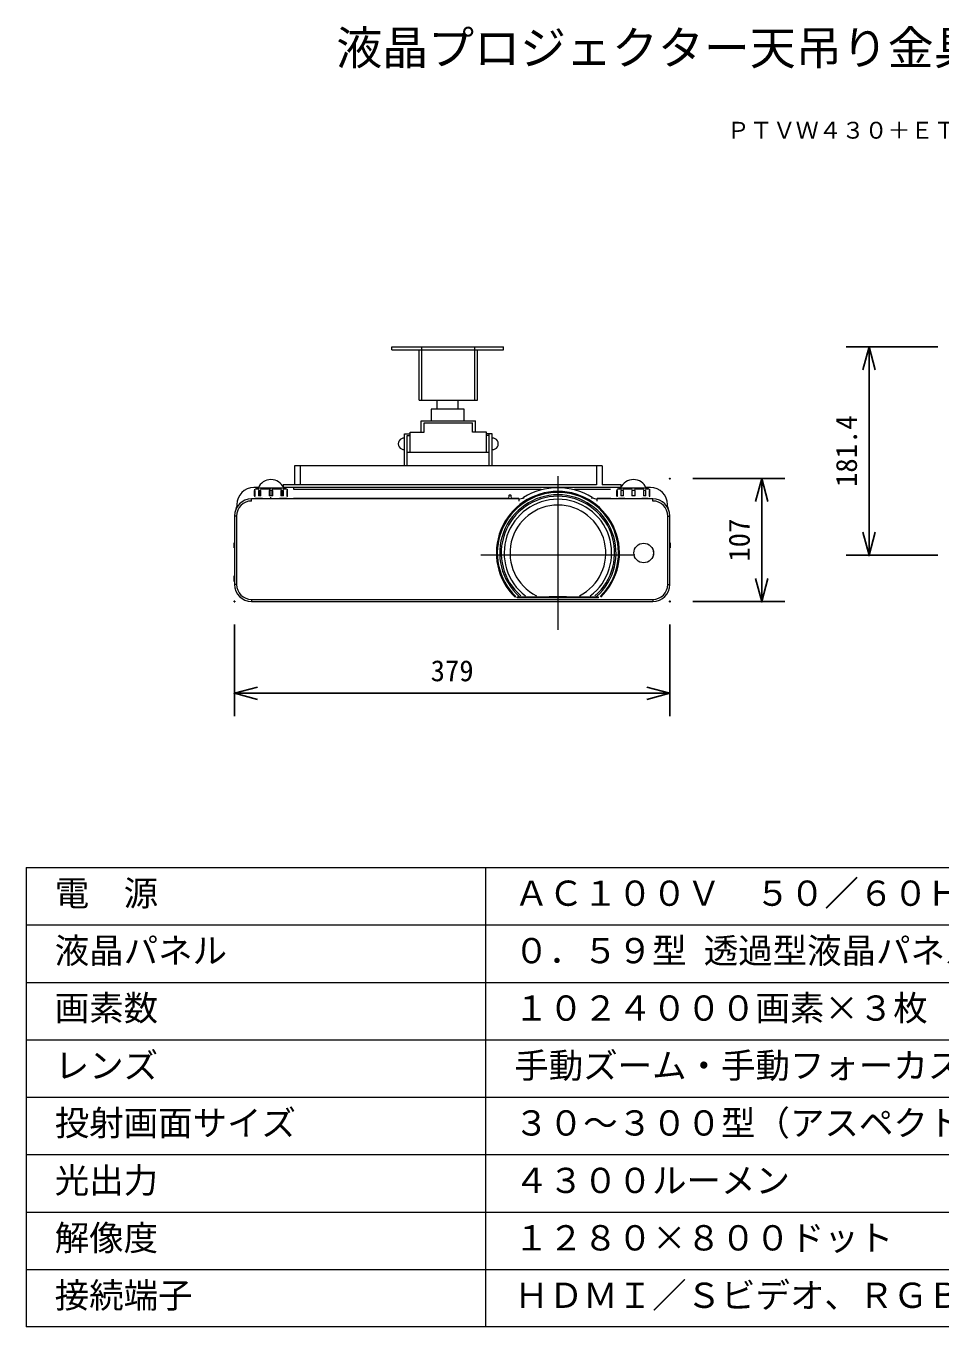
# Model space of a CAD drawing. Units: millimetres, scale not verified. Extents: x -62 to 63, y -57 to 57.
# Drawn here: x -62.5 to 17.2, y -56.5 to 56.7 of the extents above; entities that cross this region are included whole.
import ezdxf
from ezdxf.enums import TextEntityAlignment as Align

# ---------------------------------------------------------------- set-up
doc = ezdxf.new("R2010")
doc.units = ezdxf.units.MM
doc.header["$LTSCALE"] = 0.125
doc.header["$PDMODE"] = 32
doc.header["$PDSIZE"] = 0.0625
for name, color, linetype in [('0-0_0', 7, 'Continuous'), ('0-2_TOUROKU', 7, 'Continuous'), ('0-3_DEFPOINTS', 7, 'Continuous'), ('0-4_MOJI1', 7, 'Continuous'), ('0-6_SUNPO', 7, 'Continuous')]:
    doc.layers.add(name, color=color, linetype=linetype)
for name, color, linetype, lineweight in [('0-1_WAKU', 1, 'Continuous', 18), ('0-5_GAIKEI', 7, 'Continuous', 18), ('0-7_S1', 1, 'Continuous', 18)]:
    doc.layers.add(name, color=color, linetype=linetype, lineweight=lineweight)
doc.styles.add('ＭＳ ゴシック', font='')
doc.styles.get('ＭＳ ゴシック').set_extended_font_data('MS Gothic')

# ---------------------------------------------------------------- blocks, each defined once
blk = doc.blocks.new('_OPEN30')
at = {"layer": '0-0_0'}
blk.add_line((0, 0), (-1, 0), dxfattribs=at)
blk.add_lwpolyline([(-1, 0.26795), (0, 0), (-1, -0.26795)], dxfattribs=at)
blk = doc.blocks.new('D8')
at = {"layer": '0-3_DEFPOINTS'}
for p in [(15.5621, 35.3121), (7.5621, 17.1721), (15.5621, 17.1721)]:
    blk.add_point(p, dxfattribs=at)
at = {"layer": '0-6_SUNPO'}
for p, q in [((13.5621, 35.3121), (5.5621, 35.3121)), ((7.5621, 33.3121), (7.5621, 19.1721)), ((13.5621, 17.1721), (5.5621, 17.1721))]:
    blk.add_line(p, q, dxfattribs=at)
at = {"layer": '0-6_SUNPO', "xscale": 2, "yscale": 2}
for p, rotation in [((7.5621, 35.3121), 90), ((7.5621, 17.1721), 270)]:
    blk.add_blockref('_OPEN30', p, dxfattribs=dict(at, rotation=rotation))
at = {"layer": '0-6_SUNPO', "style": 'ＭＳ ゴシック'}
blk.add_text('181.4', height=1.833, rotation=90, dxfattribs=at).set_placement((7.0621, 23.1171), align=Align.BOTTOM_LEFT)
blk = doc.blocks.new('D6')
at = {"layer": '0-3_DEFPOINTS'}
for p in [(-9.7706, 23.8448), (-9.7706, 13.1448), (-1.7706, 13.1448)]:
    blk.add_point(p, dxfattribs=at)
at = {"layer": '0-6_SUNPO'}
for p, q in [((-7.7706, 23.8448), (0.2294, 23.8448)), ((-1.7706, 21.8448), (-1.7706, 15.1448)), ((-7.7706, 13.1448), (0.2294, 13.1448))]:
    blk.add_line(p, q, dxfattribs=at)
at = {"layer": '0-6_SUNPO', "xscale": 2, "yscale": 2}
for p, rotation in [((-1.7706, 23.8448), 90), ((-1.7706, 13.1448), 270)]:
    blk.add_blockref('_OPEN30', p, dxfattribs=dict(at, rotation=rotation))
at = {"layer": '0-6_SUNPO', "style": 'ＭＳ ゴシック'}
blk.add_text('107', height=1.833, rotation=90, dxfattribs=at).set_placement((-2.2706, 16.6198), align=Align.BOTTOM_LEFT)
blk = doc.blocks.new('D5')
at = {"layer": '0-3_DEFPOINTS'}
for p in [(-47.6698, 13.1575), (-9.7698, 13.1575), (-47.6698, 5.1575)]:
    blk.add_point(p, dxfattribs=at)
at = {"layer": '0-6_SUNPO'}
for p, q in [((-47.6698, 11.1575), (-47.6698, 3.1575)), ((-9.7698, 11.1575), (-9.7698, 3.1575)), ((-11.7698, 5.1575), (-45.6698, 5.1575))]:
    blk.add_line(p, q, dxfattribs=at)
at = {"layer": '0-6_SUNPO', "xscale": 2, "yscale": 2, "rotation": 180}
blk.add_blockref('_OPEN30', (-47.6698, 5.1575), dxfattribs=at)
at = {"layer": '0-6_SUNPO', "xscale": 2, "yscale": 2}
blk.add_blockref('_OPEN30', (-9.7698, 5.1575), dxfattribs=at)
at = {"layer": '0-6_SUNPO', "style": 'ＭＳ ゴシック'}
blk.add_text('379', height=1.833, dxfattribs=at).set_placement((-30.5948, 5.6575), align=Align.BOTTOM_LEFT)

msp = doc.modelspace()

# ---------------------------------------------------------------- linework, layer by layer
at = {"layer": '0-1_WAKU', "color": 4}
for p, q in [((-62.4857, -16.5082), (62.5143, -16.5082)), ((-62.4857, -16.5082), (-62.4857, -56.5082)), ((-22.4857, -16.5082), (-22.4857, -56.5082)), ((62.5143, -56.5082), (-62.4857, -56.5082))]:
    msp.add_line(p, q, dxfattribs=at)
at = {"layer": '0-1_WAKU'}
for p, q in [((-62.4857, -21.5082), (62.5143, -21.5082)), ((-62.4857, -26.5082), (62.5143, -26.5082)), ((-62.4857, -31.5082), (62.5143, -31.5082)), ((-62.4857, -36.5082), (62.5143, -36.5082)), ((-62.4857, -41.5082), (62.5143, -41.5082)), ((-62.4857, -46.5082), (62.5143, -46.5082)), ((-62.4857, -51.5082), (62.5143, -51.5082))]:
    msp.add_line(p, q, dxfattribs=at)
at = {"layer": '0-5_GAIKEI', "color": 1}
for p, q in [((-22.1579, 19.622), (-29.2943, 19.622)), ((-42.5456, 16.3004), (-42.6032, 16.3004)), ((-42.6032, 15.8519), (-42.6032, 16.3004)), ((-42.5683, 15.8519), (-42.5683, 16.3004)), ((-42.2145, 16.4113), (-42.55, 16.4113)), ((-42.5456, 15.8519), (-42.5456, 16.3004)), ((-39.8708, 16.5106), (-42.4579, 16.5106)), ((-42.0356, 16.3004), (-42.2464, 16.3004)), ((-42.2464, 16.3004), (-42.2464, 15.8519)), ((-42.2248, 16.3004), (-42.2248, 15.8519)), ((-42.0893, 15.8519), (-42.0893, 16.3004)), ((-41.2638, 16.4113), (-42.0739, 16.4113)), ((-42.0356, 15.8519), (-42.0356, 16.3004)), ((-41.0153, 16.3004), (-41.3134, 16.3004)), ((-41.3134, 16.3004), (-41.3134, 15.8519)), ((-41.2601, 16.3004), (-41.2601, 15.8519)), ((-41.1643, 16.4303), (-41.1643, 16.5106)), ((-41.0686, 15.8519), (-41.0686, 16.3004)), ((-40.2548, 16.4113), (-41.0649, 16.4113)), ((-41.0153, 15.8519), (-41.0153, 16.3004)), ((-40.0823, 16.3004), (-40.293, 16.3004)), ((-40.293, 16.3004), (-40.293, 15.8519)), ((-40.2394, 16.3004), (-40.2394, 15.8519)), ((-39.7787, 16.4113), (-40.1142, 16.4113)), ((-40.1039, 15.8519), (-40.1039, 16.3004)), ((-40.0823, 15.8519), (-40.0823, 16.3004)), ((-39.7831, 16.3004), (-39.7255, 16.3004)), ((-39.7831, 16.3004), (-39.7831, 15.8519)), ((-39.7604, 16.3004), (-39.7604, 15.8519)), ((-39.7492, 16.3971), (-39.7602, 16.3971)), ((-39.7255, 15.8519), (-39.7255, 16.3004)), ((-39.1703, 16.3971), (-39.1703, 16.5602)), ((-17.6445, 16.3971), (-39.1703, 16.3971)), ((-20.4519, 15.8798), (-20.4792, 15.5679)), ((-20.4025, 15.9251), (-20.3079, 15.9251)), ((-20.2311, 15.5679), (-20.2584, 15.8798)), ((-11.6092, 16.3971), (-14.7304, 16.3971)), ((-11.054, 15.8519), (-11.054, 16.3004)), ((-10.9963, 16.3004), (-11.054, 16.3004)), ((-11.0193, 16.3971), (-11.0303, 16.3971)), ((-10.6652, 16.4113), (-11.0008, 16.4113)), ((-10.9963, 15.8519), (-10.9963, 16.3004)), ((-8.3079, 16.5096), (-10.9087, 16.5106)), ((-10.6972, 16.3004), (-10.6972, 15.8519)), ((-10.4864, 16.3004), (-10.6972, 16.3004)), ((-9.7145, 16.4113), (-10.5246, 16.4113)), ((-10.4864, 15.8519), (-10.4864, 16.3004)), ((-9.7641, 16.3004), (-9.7641, 15.8519)), ((-9.4661, 16.3004), (-9.7641, 16.3004)), ((-8.7056, 16.4113), (-9.5157, 16.4113)), ((-9.4661, 15.8519), (-9.4661, 16.3004)), ((-8.7438, 16.3004), (-8.7438, 15.8519)), ((-8.5331, 16.3004), (-8.7438, 16.3004)), ((-8.2295, 16.4113), (-8.565, 16.4113)), ((-8.5331, 15.8519), (-8.5331, 16.3004)), ((-8.2339, 16.3004), (-8.2339, 15.8519)), ((-8.2339, 16.3004), (-8.1763, 16.3004)), ((-8.1763, 15.8519), (-8.1763, 16.3004)), ((-42.8513, 15.3892), (-42.8513, 15.5679)), ((-42.5456, 15.8519), (-42.6032, 15.8519)), ((-41.9086, 15.6132), (-42.5434, 15.6132)), ((-42.4547, 15.6175), (-41.9086, 15.6175)), ((-42.0356, 15.8519), (-42.2464, 15.8519)), ((-41.9086, 15.5927), (-41.9086, 15.6175)), ((-41.0153, 15.8519), (-41.3134, 15.8519)), ((-41.1643, 15.6401), (-41.1643, 15.7212)), ((-40.4201, 15.6175), (-39.8739, 15.6175)), ((-40.4201, 15.5927), (-40.4201, 15.6175)), ((-39.7853, 15.6132), (-40.4201, 15.6132)), ((-40.0823, 15.8519), (-40.293, 15.8519)), ((-39.7255, 15.8519), (-39.7831, 15.8519)), ((-20.4753, 15.6132), (-39.2004, 15.6132)), ((-39.2004, 15.6132), (-39.2004, 15.5679)), ((-22.9121, 15.5976), (-23.3586, 15.5976)), ((-23.3586, 15.5679), (-23.3586, 15.5976)), ((-23.1006, 15.5679), (-23.1006, 15.5976)), ((-22.9121, 15.5679), (-22.9121, 15.5976)), ((-19.5989, 15.6132), (-20.2351, 15.6132)), ((-19.5989, 15.6132), (-19.5989, 15.3892)), ((-19.1384, 15.6197), (-19.1803, 15.6872)), ((-13.2365, 15.6197), (-13.1946, 15.6872)), ((-12.7761, 15.3893), (-12.7761, 15.6132)), ((-11.5791, 15.6132), (-12.7761, 15.6132)), ((-11.5791, 15.6132), (-11.5791, 15.5679)), ((-10.9963, 15.8519), (-11.054, 15.8519)), ((-10.3594, 15.6175), (-10.9056, 15.6175)), ((-10.4864, 15.8519), (-10.6972, 15.8519)), ((-9.4661, 15.8519), (-9.7641, 15.8519)), ((-8.3247, 15.6175), (-8.8709, 15.6175)), ((-8.5331, 15.8519), (-8.7438, 15.8519)), ((-8.1763, 15.8519), (-8.2339, 15.8519)), ((-7.9282, 15.3892), (-7.9282, 15.5679)), ((-44.1611, 14.0794), (-44.3397, 14.0794)), ((-44.1611, 14.0794), (-44.1611, 8.1255)), ((-6.6184, 8.1255), (-6.6184, 14.0794)), ((-6.6184, 14.0794), (-6.4397, 14.0794)), ((-44.3397, 11.7574), (-44.3695, 11.7574)), ((-44.3695, 11.3108), (-44.3695, 11.7574)), ((-44.3397, 11.5688), (-44.3695, 11.5688)), ((-6.4397, 11.7574), (-6.41, 11.7574)), ((-6.4397, 11.5688), (-6.41, 11.5688)), ((-6.41, 11.7574), (-6.41, 11.3108)), ((-44.3397, 11.3108), (-44.3695, 11.3108)), ((-6.4397, 11.3108), (-6.41, 11.3108)), ((-44.3397, 8.8698), (-44.3695, 8.8698)), ((-44.3695, 8.3736), (-44.3695, 8.8698)), ((-44.3397, 8.6217), (-44.3695, 8.6217)), ((-44.3397, 8.3736), (-44.3695, 8.3736)), ((-44.1611, 8.1255), (-44.3397, 8.1255)), ((-6.6184, 8.1255), (-6.4397, 8.1255)), ((-42.8513, 6.8157), (-7.9282, 6.8157)), ((-42.8513, 6.8157), (-42.8513, 6.6371)), ((-19.9116, 7.0115), (-19.8541, 7.0709)), ((-12.6455, 7.0258), (-19.7294, 7.0258)), ((-12.6456, 6.9726), (-19.7294, 6.9726)), ((-16.9683, 7.0751), (-16.9678, 7.08)), ((-16.9459, 7.0729), (-16.9456, 7.0777)), ((-16.9456, 7.0777), (-15.4293, 7.0777)), ((-15.4293, 7.0729), (-15.4293, 7.0777)), ((-15.4071, 7.08), (-15.4066, 7.0751)), ((-12.6456, 6.9726), (-12.6456, 7.0258)), ((-7.9282, 6.8157), (-7.9282, 6.6371))]:
    msp.add_line(p, q, dxfattribs=at)
at = {"layer": '0-5_GAIKEI'}
for p, q in [((-16.1875, 17.5645), (-16.1875, 4.1641)), ((-42.2501, 16.5602), (-42.6528, 16.5602)), ((-10.7009, 16.5602), (-40.0785, 16.5602)), ((-8.1267, 16.5602), (-8.5293, 16.5602)), ((-44.1413, 15.0717), (-44.1413, 14.9214)), ((-19.5989, 15.5679), (-42.8513, 15.5679)), ((-7.9282, 15.5679), (-12.7761, 15.5679)), ((-6.6382, 14.9214), (-6.6382, 15.0717)), ((-44.3397, 14.0794), (-44.3397, 8.1255)), ((-6.4397, 8.1255), (-6.4397, 14.0794)), ((-9.4903, 10.6643), (-22.8847, 10.6643)), ((-42.8513, 6.6371), (-7.9282, 6.6371))]:
    msp.add_line(p, q, dxfattribs=at)
at = {"layer": '0-5_GAIKEI', "color": 1}
msp.add_lwpolyline([(-19.7294, 6.9726), (-19.7294, 7.0257), (-19.7294, 7.0258)], dxfattribs=at)
for radius in [0.8583, 0.8534]:
    msp.add_circle((-8.7221, 10.8643), radius, dxfattribs=at)
at = {"layer": '0-5_GAIKEI'}
for centre, radius, start, end in [((-41.1643, 16.0477), 1.207, 22.66152, 157.33848), ((-9.6151, 16.0477), 1.207, 22.66152, 157.33848), ((-42.6528, 15.0717), 1.4885, 90, 180), ((-16.1875, 10.8643), 5.676, 58.17832, 121.82168), ((-8.1267, 15.0717), 1.4885, 360, 90), ((-42.8513, 14.0794), 1.4885, 90, 180), ((-44.5382, 14.9214), 0.3969, 333.47465, 0), ((-19.5989, 16.3617), 0.7938, 270, 301.82168), ((-12.7761, 16.3617), 0.7938, 238.17832, 270), ((-7.9282, 14.0794), 1.4885, 0, 90), ((-6.2413, 14.9214), 0.3969, 180, 206.52535), ((-42.8513, 8.1255), 1.4885, 180, 270), ((-7.9282, 8.1255), 1.4885, 270, 0)]:
    msp.add_arc(centre, radius, start, end, dxfattribs=at)
at = {"layer": '0-5_GAIKEI', "color": 1}
for centre, radius, start, end in [((-42.4543, 16.3004), 0.1489, 143.20231, 180), ((-42.6528, 16.4492), 0.0992, 323.13025, 348.99034), ((-39.6759, 16.4492), 0.0992, 191.00966, 216.86975), ((-39.8743, 16.3004), 0.1489, 0, 36.79769), ((-16.1875, 10.8643), 5.3585, 314.027, 225.97321), ((-16.1875, 10.8643), 5.2758, 314.02705, 225.97321), ((-16.1875, 10.8643), 5.064, 311.54285, 228.45715), ((-20.4025, 15.8755), 0.0496, 89.99993, 174.9992), ((-20.3079, 15.8755), 0.0496, 5.0008, 90.00007), ((-10.9051, 16.3004), 0.1489, 143.20231, 180), ((-11.1036, 16.4492), 0.0992, 323.13025, 348.99034), ((-8.1267, 16.4492), 0.0992, 191.00966, 216.86975), ((-8.3251, 16.3004), 0.1489, 0, 36.79769), ((-42.8513, 14.0794), 1.3098, 90, 180), ((-42.4543, 15.8519), 0.1489, 180, 216.73327), ((-39.8743, 15.8519), 0.1489, 323.26673, 0), ((-16.1875, 10.8643), 4.9335, 310.76008, 229.23992), ((-16.1875, 10.8643), 4.6785, 307.06883, 232.93117), ((-16.1875, 10.8643), 4.1686, 296.64105, 243.35895), ((-10.9051, 15.8519), 0.1489, 180, 216.73327), ((-8.3251, 15.8519), 0.1489, 323.26673, 0), ((-7.9282, 14.0794), 1.3098, 0, 90), ((-42.8513, 8.1255), 1.3098, 180, 270), ((-7.9282, 8.1255), 1.3098, 270, 0)]:
    msp.add_arc(centre, radius, start, end, dxfattribs=at)
at = {"layer": '0-7_S1'}
for p, q in [((-30.6359, 28.8043), (-20.9187, 28.8043)), ((-30.6359, 28.5623), (-30.6359, 28.8043)), ((-30.6359, 28.5623), (-20.9187, 28.5623)), ((-28.2612, 24.1641), (-28.2612, 28.5623)), ((-28.0192, 24.1641), (-28.0192, 28.8043)), ((-23.4331, 24.1641), (-23.4331, 28.8043)), ((-23.1911, 24.1641), (-23.1911, 28.5623)), ((-20.9187, 28.5623), (-20.9187, 28.8043)), ((-28.2612, 24.1641), (-23.1911, 24.1641)), ((-26.6987, 23.3712), (-26.6987, 24.1641)), ((-24.8559, 23.3712), (-24.8559, 24.1641)), ((-28.0814, 22.3737), (-23.3708, 22.3737)), ((-28.0814, 21.3761), (-28.0814, 22.3737)), ((-27.8362, 21.3761), (-27.8362, 22.2005)), ((-27.8362, 22.2005), (-23.616, 22.2005)), ((-23.616, 21.3761), (-23.616, 22.2005)), ((-23.3708, 21.3761), (-23.3708, 22.3737)), ((-29.5394, 21.2335), (-29.0491, 21.2335)), ((-29.5394, 18.4533), (-29.5394, 21.2335)), ((-29.2943, 18.4533), (-29.2943, 21.0909)), ((-29.2943, 21.0909), (-29.0491, 21.0909)), ((-29.0491, 21.3761), (-27.8362, 21.3761)), ((-29.0491, 19.622), (-29.0491, 21.3761)), ((-22.4031, 21.3761), (-23.616, 21.3761)), ((-22.4031, 19.622), (-22.4031, 21.3761)), ((-21.9128, 21.2335), (-22.4031, 21.2335)), ((-22.1579, 21.0909), (-22.4031, 21.0909)), ((-22.1579, 18.4533), (-22.1579, 21.2335)), ((-21.9128, 18.4533), (-21.9128, 21.2335)), ((-39.1226, 18.4533), (-39.1226, 16.7873)), ((-12.3296, 18.4533), (-39.1226, 18.4533)), ((-38.6281, 18.4533), (-38.6281, 16.7873)), ((-12.8242, 18.4533), (-12.8242, 16.7873)), ((-12.3296, 18.4533), (-12.3296, 16.7873)), ((-40.0921, 16.7873), (-40.0921, 16.5602)), ((-12.8242, 16.7873), (-40.0921, 16.7873)), ((-10.7225, 16.5602), (-40.0921, 16.5602)), ((-10.6922, 16.7873), (-12.3296, 16.7873)), ((-10.7225, 16.7873), (-10.7225, 16.5602))]:
    msp.add_line(p, q, dxfattribs=at)
msp.add_lwpolyline([(-24.344, 22.3737), (-24.344, 23.3712), (-27.2106, 23.3712), (-27.2106, 22.3737)], dxfattribs=at)
for centre, start, end in [((-29.5863, 20.3692), 84.54252, 275.45748), ((-21.866, 20.3692), 264.54252, 95.45748)]:
    msp.add_arc(centre, 0.4922, start, end, dxfattribs=at)

# ---------------------------------------------------------------- block references
at = {"layer": '0-6_SUNPO'}
for name in ['D8', 'D6', 'D5']:
    msp.add_blockref(name, (3.3301, -6.5078), dxfattribs=at)

# ---------------------------------------------------------------- texts
at = {"layer": '0-2_TOUROKU', "style": 'ＭＳ ゴシック'}
msp.add_text('ＰＴＶＷ４３０＋ＥＴＰＫＶ２００Ｂ＋ＥＴＰＫＶ１００Ｓ', height=1.466, dxfattribs=at).set_placement((-1.4857, 46.4918), align=Align.BOTTOM_LEFT)
at = {"layer": '0-4_MOJI1', "style": 'ＭＳ ゴシック'}
for s, height, p in [('液晶プロジェクター天吊り金具付', 2.933, (-35.4857, 52.4918)), ('電\u3000源', 2.199, (-59.9857, -20.5082)), ('ＡＣ１００Ｖ\u3000５０／６０Ｈｚ\u3000', 2.199, (-19.9857, -20.5082)), ('液晶パネル', 2.199, (-59.9857, -25.5082)), ('０．５９型 透過型液晶パネル ３原色方式', 2.199, (-19.9857, -25.5082)), ('画素数', 2.199, (-59.9857, -30.5082)), ('１０２４０００画素×３枚', 2.199, (-19.9857, -30.5082)), ('レンズ', 2.199, (-59.9857, -35.5082)), ('手動ズーム・手動フォーカスレンズ', 2.199, (-19.9857, -35.5082)), ('投射画面サイズ', 2.199, (-59.9857, -40.5082)), ('３０～３００型（アスペクト比１６：１０）', 2.199, (-19.9857, -40.5082)), ('光出力', 2.199, (-59.9857, -45.5082)), ('４３００ルーメン', 2.199, (-19.9857, -45.5082)), ('解像度', 2.199, (-59.9857, -50.5082)), ('１２８０×８００ドット', 2.199, (-19.9857, -50.5082)), ('接続端子', 2.199, (-59.9857, -55.5082)), ('ＨＤＭＩ／Ｓビデオ、ＲＧＢ、シリアル／ＬＡＮ', 2.199, (-19.9857, -55.5082))]:
    msp.add_text(s, height=height, dxfattribs=at).set_placement(p, align=Align.BOTTOM_LEFT)

doc.saveas('drawing.dxf')
